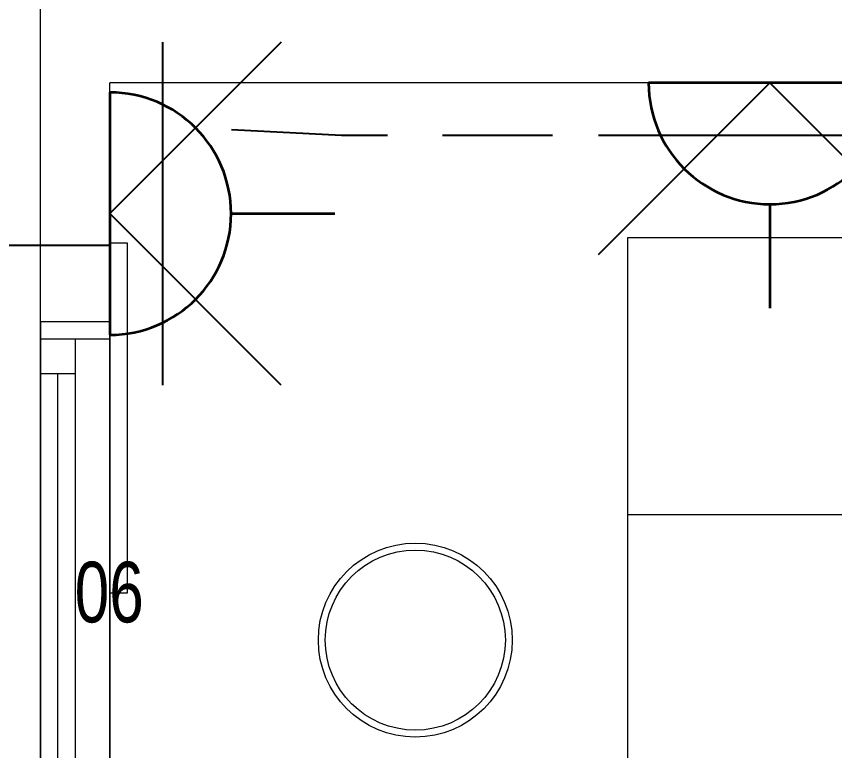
# Model space of a CAD drawing. Header units: inches. Extents: x -12418 to 57169, y -29325 to 19878.
# Drawn here: x 31315 to 32496, y -8031 to -6971 of the extents above; entities that cross this region are included whole.
import ezdxf
from ezdxf import colors
from ezdxf.entities.mleader import LeaderData, LeaderLine
from ezdxf.enums import TextEntityAlignment as Align
from ezdxf.math import Vec2, Vec3

# ---------------------------------------------------------------- set-up
doc = ezdxf.new("R2010")
doc.units = ezdxf.units.IN
doc.header["$LTSCALE"] = 25
doc.header["$MEASUREMENT"] = 0
for name, pattern in [('00-Ground Floor$0$HIDDEN', [9.525, 6.35, -3.175]), ('DASHDOT', [25.4, 12.7, -6.35, 0, -6.35]), ('HIDDEN', [9.525, 6.35, -3.175])]:
    doc.linetypes.add(name, pattern=pattern)
doc.layers.get('0').update_dxf_attribs({"color": 8})
doc.layers.get('Defpoints').update_dxf_attribs({"color": 8})
for name, color, linetype, lineweight in [('00-Ground Floor$0$72_EGR_EQP_TAG', 142, 'Continuous', 5), ('00-Ground Floor$0$Aluminum', 251, 'Continuous', 5), ('00-Ground Floor$0$LOADING', 253, 'Continuous', 5), ('00-Ground Floor$0$Walls', 251, 'Continuous', 5), ('E-LITE-CIRC @ 100', 6, 'Continuous', 25), ('E-LITE-CLNG-CNDT', 6, 'DASHDOT', 35), ('E-LITE-EXIT-NUMB', 6, 'Continuous', 25), ('E-POWR-FLOR-CNDT', 6, 'HIDDEN', 25), ('E-POWR-WALL @ 100', 4, 'Continuous', 35)]:
    doc.layers.add(name, color=color, linetype=linetype, lineweight=lineweight)
doc.styles.add('00-Ground Floor$0$X3G_ENTITY_257CFD', font='swisscl.ttf', dxfattribs={"height": 200})
doc.styles.add('DC_Simplex', font='SIMPLEX.shx', dxfattribs={"width": 0.7})

# ---------------------------------------------------------------- blocks, each defined once
blk = doc.blocks.new('00-Ground Floor$0$GF21043-P')
at = {"color": 0}
for p, q in [((-0.8, 0.75), (-0.8, 0)), ((-0.8, 0), (0.8, 0))]:
    blk.add_line(p, q, dxfattribs=at)
at = {"color": 0, "linetype": '00-Ground Floor$0$HIDDEN'}
blk.add_line((-0.4, 0.6), (-0.4, 0), dxfattribs=at)
blk = doc.blocks.new('00-Ground Floor$0$WM00001-P')
at = {"layer": '00-Ground Floor$0$LOADING'}
for radius in [0.14, 0.13]:
    blk.add_circle((0, 0), radius, dxfattribs=at)
blk = doc.blocks.new('00-Ground Floor$0$A$C37be4daf')
at = {"layer": '00-Ground Floor$0$Aluminum'}
for p, q in [((1416, 598.2), (216, 598.2)), ((1341, 548.2), (1341, 598.2)), ((1391, 498.2), (1391, 598.2)), ((291, 573.2), (1341, 573.2)), ((1391, 548.2), (241, 548.2)), ((1416, 498.2), (216, 498.2))]:
    blk.add_line(p, q, dxfattribs=at)
at = {"layer": '00-Ground Floor$0$Walls'}
blk.add_line((1416, 498.2), (1416, 598.2), dxfattribs=at)
blk = doc.blocks.new('00-Ground Floor')
at = {"layer": '00-Ground Floor$0$LOADING', "elevation": 0}
blk.add_lwpolyline([(31474.5, -7804.1), (31449.5, -7804.1), (31449.5, -7298.1), (31474.5, -7298.1), (31474.5, -7804.1)], dxfattribs=at)
at = {"layer": '00-Ground Floor$0$Walls'}
for p, q in [((31349.5, -8867.4, 0), (31349.5, -6247.4, 0)), ((31449.5, -8857.4, 0), (31449.5, -7067.4, 0)), ((35949.5, -7067.4, 0), (31449.5, -7067.4, 0))]:
    blk.add_line(p, q, dxfattribs=at)
at = {"rotation": 90}
blk.add_blockref('00-Ground Floor$0$A$C37be4daf', (31947.7, -8828.4, 0), dxfattribs=at)
at = {"layer": '00-Ground Floor$0$LOADING', "extrusion": (-2.34731e-18, 2.24019e-05, 1), "xscale": 1000, "yscale": 1000, "zscale": 1000, "rotation": 270}
blk.add_blockref('00-Ground Floor$0$GF21043-P', (32196.8, -8090.7, -0.2), dxfattribs=at)
at = {"layer": '00-Ground Floor$0$LOADING', "extrusion": (2.24019e-05, 2.34804e-18, -1), "xscale": -1000, "yscale": 1000, "zscale": 1000, "rotation": 359.9999999999996}
blk.add_blockref('00-Ground Floor$0$WM00001-P', (-31890.5, -7871.7, 0.7), dxfattribs=at)
at = {"layer": '00-Ground Floor$0$72_EGR_EQP_TAG', "insert": (31448.6, -7758.6, 0), "char_height": 87.47, "attachment_point": 2, "style": '00-Ground Floor$0$X3G_ENTITY_257CFD'}
blk.add_mtext('06', dxfattribs=at)
blk = doc.blocks.new('*U37')
blk.add_line((-1.75, 0), (-3.25, 0))
blk.add_lwpolyline([(0, 1.75, 1), (0, -1.75)], format="xyb", close=True)
at = {"layer": 'Defpoints'}
for p, q in [((-2.475, 2.475), (0, 0)), ((-0.758, -2.475), (-0.758, 2.475)), ((-2.475, -2.475), (0, 0))]:
    blk.add_line(p, q, dxfattribs=at)
at = {"layer": 'E-LITE-EXIT-NUMB', "style": 'DC_Simplex', "width": 0.7, "flags": 8}
blk.add_attdef('TYPE', text='', height=2, rotation=360, dxfattribs=at).set_placement((-2.682, 5.238), align=Align.RIGHT)
blk.add_attdef('CIRCUIT', (2.682, 5.238), '', height=2, rotation=360, dxfattribs=at)
blk = doc.blocks.new('*U41')
blk.add_line((-1.75, 0), (-3.25, 0))
blk.add_lwpolyline([(0, 1.75, 1), (0, -1.75)], format="xyb", close=True)
at = {"layer": 'Defpoints'}
for p, q in [((-2.475, 2.475), (0, 0)), ((-0.758, -2.475), (-0.758, 2.475)), ((-2.475, -2.475), (0, 0))]:
    blk.add_line(p, q, dxfattribs=at)
at = {"layer": 'E-LITE-EXIT-NUMB', "style": 'DC_Simplex', "width": 0.7, "flags": 8}
blk.add_attdef('TYPE', text='', height=2, rotation=360, dxfattribs=at).set_placement((-2.682, 5.238), align=Align.RIGHT)
blk.add_attdef('CIRCUIT', (2.682, 5.238), '', height=2, rotation=360, dxfattribs=at)
blk = doc.blocks.new('ARR0W')
at = {"color": 45}
blk.add_ellipse((0, 0), major_axis=(0.4, 0), ratio=0.4, dxfattribs=at)
at = {"color": 45, "ltscale": 0.5}
blk.add_solid([(-1.4, 0.1667), (-0.4, 0), (-1.4, -0.1667)], dxfattribs=at)

msp = doc.modelspace()

# ---------------------------------------------------------------- linework, layer by layer
at = {"layer": 'E-POWR-FLOR-CNDT', "elevation": 0}
msp.add_lwpolyline([(31449.5, -7301.8), (30603.2, -7301.8, -0.414214), (30528.2, -7226.8), (30528.2, -2663.6, 0.414214), (30453.2, -2588.6), (21261.3, -2588.6, 0.10573), (21230.6, -2595.1), (19999.5, -3101.1)], format="xyb", dxfattribs=at)
msp.add_lwpolyline([(32326.6, -7143.2), (31783.8, -7143.2), (31573.2, -7132.2)], dxfattribs=at)

# ---------------------------------------------------------------- block references
at = {"layer": 'E-LITE-CLNG-CNDT'}
msp.add_blockref('00-Ground Floor', (0, 0), dxfattribs=at)
at = {"layer": 'E-POWR-WALL @ 100', "xscale": 100, "yscale": 100, "zscale": 100}
for name, p, rotation in [('*U41', (31449.5, -7256, 0), 180), ('*U37', (32402.4, -7067.4, 0), 89.99999999999999)]:
    msp.add_blockref(name, p, dxfattribs=dict(at, rotation=rotation))

# ---------------------------------------------------------------- leaders
at = {"layer": 'E-LITE-CIRC @ 100'}
ml = msp.add_multileader_mtext('Standard', dxfattribs=at)
ml.set_content('{\\Fdc_el_romans|c0;\\W0.8;TO\\Fromans|c0; \\Fsimplex|c0;LP-GF/S8}', color=256, style='DC_Simplex')
ml.set_leader_properties()
ml.set_arrow_properties(name='ARR0W')
ml.build(insert=Vec2(0, 0))
ml.multileader.update_dxf_attribs({"dogleg_length": 200, "arrow_head_size": 140, "scale": 100})
ctx = ml.context
ctx.base_point, ctx.scale, ctx.char_height, ctx.arrow_head_size, ctx.landing_gap_size, ctx.plane_origin, ctx.plane_x_axis, ctx.plane_y_axis = Vec3(31458.3, -6395.8, 0), 100, 200, 140, 140, Vec3(47357.7, -13632.7, 0), Vec3(1, 0.000001, 0), Vec3(-0.000001, 1, 0)
notes = []
notes.append((ctx, [(0, (1, 1, 0), (31349.5, -6395.8, 0), (1, 0.000001, 0), 108.8, [(0, [(30902.9, -7301.8, 0)], 0, [])])]))
ctx.mtext.insert, ctx.mtext.text_direction, ctx.mtext.rotation, ctx.mtext.flow_direction = Vec3(31598.3, -6262.4, 0), Vec3(1, 0.000001, 0), 0.000001, 5
for ctx, leaders in notes:
    for number, flags, end, landing, length, lines in leaders:
        leader = LeaderData()
        leader.index, (leader.has_last_leader_line, leader.has_dogleg_vector, leader.attachment_direction) = number, flags
        leader.last_leader_point, leader.dogleg_vector, leader.dogleg_length = Vec3(end), Vec3(landing), length
        for number, points, colour, breaks in lines:
            line = LeaderLine()
            line.index, line.vertices, line.color, line.breaks = number, Vec3.list(points), colors.encode_raw_color(colour), breaks
            leader.lines.append(line)
        ctx.leaders.append(leader)

doc.saveas('drawing.dxf')
